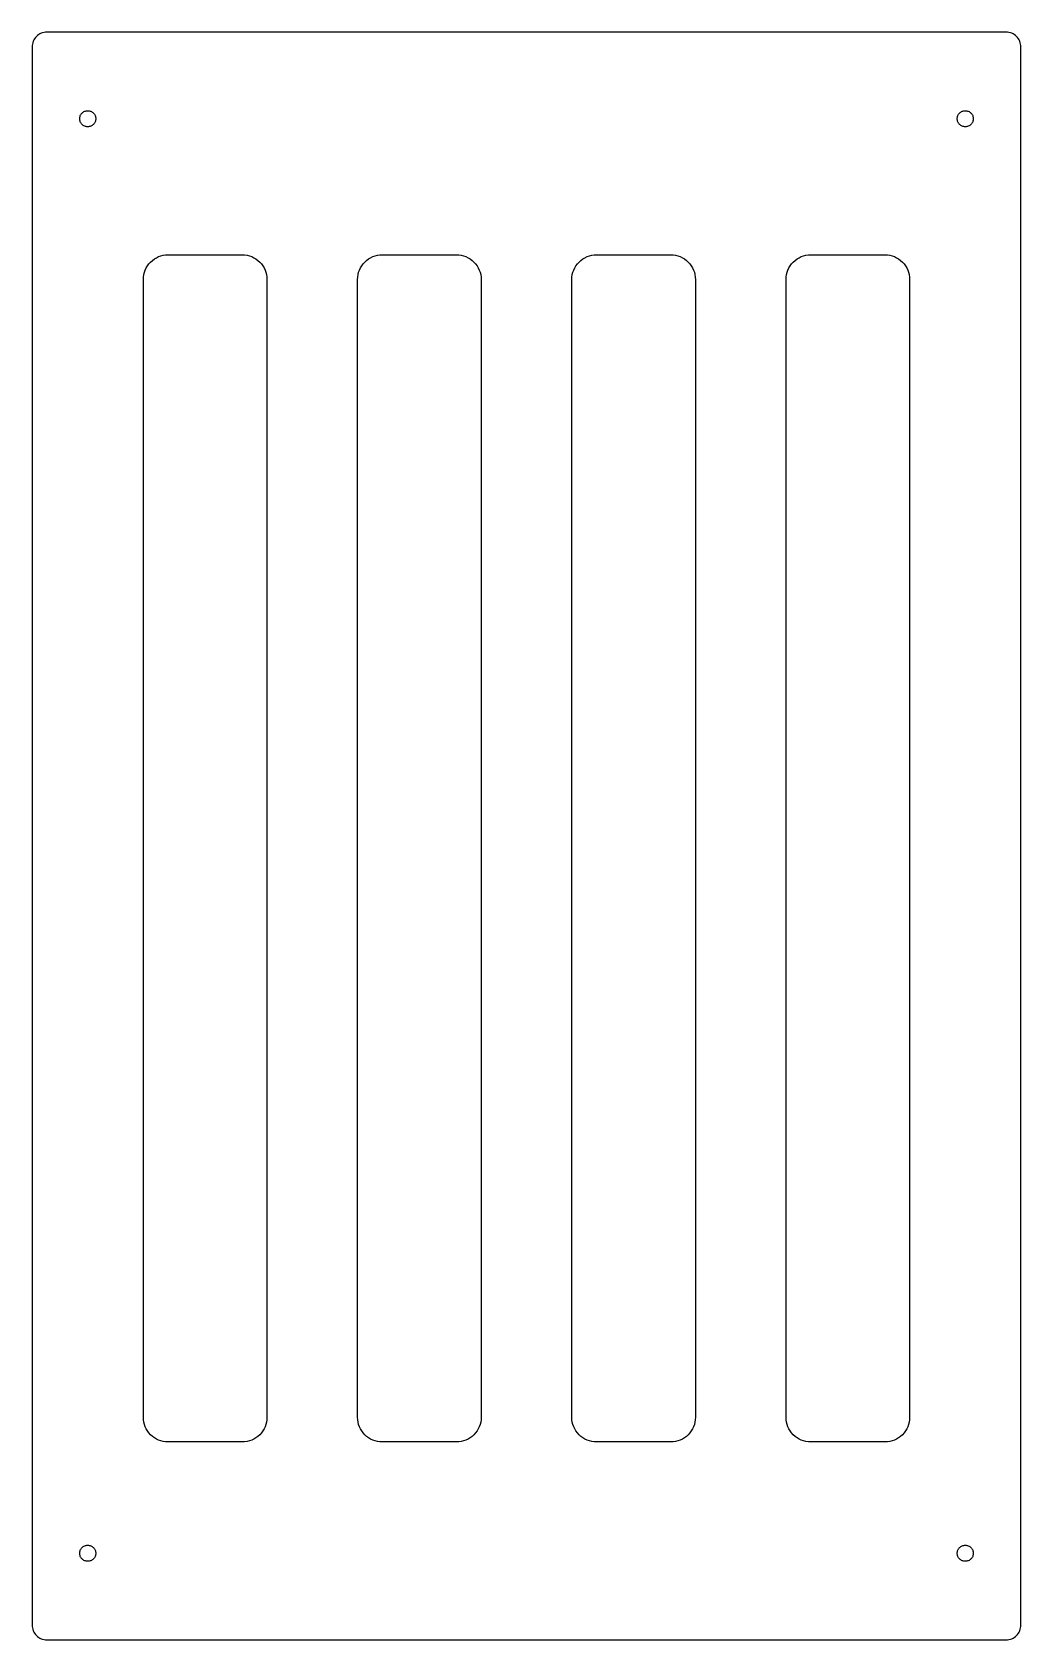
# Model space of a CAD drawing. Header units: metres. Extents: x 0 to 400, y 0 to 650.
import ezdxf

# ---------------------------------------------------------------- set-up
doc = ezdxf.new("R2010")
doc.units = ezdxf.units.M

msp = doc.modelspace()

# ---------------------------------------------------------------- linework, layer by layer
for p, q in [((6, 650), (5.4119, 649.971)), ((394, 650), (6, 650)), ((394.588, 649.971), (394, 650)), ((0.02888, 644.588), (0, 644)), ((0, 644), (0, 6)), ((0.11529, 645.171), (0.02888, 644.588)), ((0.25836, 645.742), (0.11529, 645.171)), ((0.45673, 646.296), (0.25836, 645.742)), ((0.70847, 646.828), (0.45673, 646.296)), ((1.01118, 647.333), (0.70847, 646.828)), ((1.36194, 647.806), (1.01118, 647.333)), ((1.75735, 648.243), (1.36194, 647.806)), ((2.19363, 648.638), (1.75735, 648.243)), ((2.66658, 648.989), (2.19363, 648.638)), ((3.17162, 649.292), (2.66658, 648.989)), ((3.7039, 649.543), (3.17162, 649.292)), ((4.25829, 649.742), (3.7039, 649.543)), ((4.82945, 649.885), (4.25829, 649.742)), ((5.4119, 649.971), (4.82945, 649.885)), ((395.171, 649.885), (394.588, 649.971)), ((395.742, 649.742), (395.171, 649.885)), ((396.296, 649.543), (395.742, 649.742)), ((396.828, 649.292), (396.296, 649.543)), ((397.333, 648.989), (396.828, 649.292)), ((397.806, 648.638), (397.333, 648.989)), ((398.243, 648.243), (397.806, 648.638)), ((398.638, 647.806), (398.243, 648.243)), ((398.989, 647.333), (398.638, 647.806)), ((399.292, 646.828), (398.989, 647.333)), ((399.543, 646.296), (399.292, 646.828)), ((399.742, 645.742), (399.543, 646.296)), ((399.885, 645.171), (399.742, 645.742)), ((399.971, 644.588), (399.885, 645.171)), ((400, 644), (399.971, 644.588)), ((400, 6), (400, 644)), ((20.2019, 617.298), (20.4382, 617.512)), ((20.4382, 617.512), (20.6944, 617.702)), ((20.6944, 617.702), (20.968, 617.866)), ((20.968, 617.866), (21.2563, 618.003)), ((21.2563, 618.003), (21.5566, 618.11)), ((21.5566, 618.11), (21.866, 618.188)), ((21.866, 618.188), (22.1814, 618.234)), ((22.1814, 618.234), (22.5, 618.25)), ((22.5, 618.25), (22.8185, 618.234)), ((22.8185, 618.234), (23.134, 618.188)), ((23.134, 618.188), (23.4434, 618.11)), ((23.4434, 618.11), (23.7437, 618.003)), ((23.7437, 618.003), (24.032, 617.866)), ((24.032, 617.866), (24.3056, 617.702)), ((24.3056, 617.702), (24.5618, 617.512)), ((24.5618, 617.512), (24.7981, 617.298)), ((375.202, 617.298), (375.438, 617.512)), ((375.438, 617.512), (375.694, 617.702)), ((375.694, 617.702), (375.968, 617.866)), ((375.968, 617.866), (376.256, 618.003)), ((376.256, 618.003), (376.557, 618.11)), ((376.557, 618.11), (376.866, 618.188)), ((376.866, 618.188), (377.181, 618.234)), ((377.181, 618.234), (377.5, 618.25)), ((377.5, 618.25), (377.819, 618.234)), ((377.819, 618.234), (378.134, 618.188)), ((378.134, 618.188), (378.443, 618.11)), ((378.443, 618.11), (378.744, 618.003)), ((378.744, 618.003), (379.032, 617.866)), ((379.032, 617.866), (379.306, 617.702)), ((379.306, 617.702), (379.562, 617.512)), ((379.562, 617.512), (379.798, 617.298)), ((19.25, 615), (19.2656, 615.319)), ((19.2656, 614.681), (19.25, 615)), ((19.2656, 615.319), (19.3124, 615.634)), ((19.3124, 614.366), (19.2656, 614.681)), ((19.3124, 615.634), (19.3899, 615.943)), ((19.3899, 614.057), (19.3124, 614.366)), ((19.3899, 615.943), (19.4974, 616.244)), ((19.4974, 613.756), (19.3899, 614.057)), ((19.4974, 616.244), (19.6337, 616.532)), ((19.6337, 613.468), (19.4974, 613.756)), ((19.6337, 616.532), (19.7977, 616.806)), ((19.7977, 613.194), (19.6337, 613.468)), ((19.7977, 616.806), (19.9877, 617.062)), ((19.9877, 612.938), (19.7977, 613.194)), ((19.9877, 617.062), (20.2019, 617.298)), ((20.2019, 612.702), (19.9877, 612.938)), ((20.4382, 612.488), (20.2019, 612.702)), ((20.6944, 612.298), (20.4382, 612.488)), ((20.968, 612.134), (20.6944, 612.298)), ((21.2563, 611.997), (20.968, 612.134)), ((21.5566, 611.89), (21.2563, 611.997)), ((21.866, 611.812), (21.5566, 611.89)), ((22.1814, 611.766), (21.866, 611.812)), ((22.5, 611.75), (22.1814, 611.766)), ((22.8185, 611.766), (22.5, 611.75)), ((23.134, 611.812), (22.8185, 611.766)), ((23.4434, 611.89), (23.134, 611.812)), ((23.7437, 611.997), (23.4434, 611.89)), ((24.032, 612.134), (23.7437, 611.997)), ((24.3056, 612.298), (24.032, 612.134)), ((24.5618, 612.488), (24.3056, 612.298)), ((24.7981, 612.702), (24.5618, 612.488)), ((24.7981, 617.298), (25.0123, 617.062)), ((25.0123, 612.938), (24.7981, 612.702)), ((25.0123, 617.062), (25.2023, 616.806)), ((25.2023, 613.194), (25.0123, 612.938)), ((25.2023, 616.806), (25.3662, 616.532)), ((25.3662, 613.468), (25.2023, 613.194)), ((25.3662, 616.532), (25.5026, 616.244)), ((25.5026, 613.756), (25.3662, 613.468)), ((25.5026, 616.244), (25.61, 615.943)), ((25.61, 614.057), (25.5026, 613.756)), ((25.61, 615.943), (25.6875, 615.634)), ((25.6875, 614.366), (25.61, 614.057)), ((25.6875, 615.634), (25.7343, 615.319)), ((25.7343, 614.681), (25.6875, 614.366)), ((25.7343, 615.319), (25.75, 615)), ((25.75, 615), (25.7343, 614.681)), ((374.25, 615), (374.266, 615.319)), ((374.266, 614.681), (374.25, 615)), ((374.266, 615.319), (374.312, 615.634)), ((374.312, 614.366), (374.266, 614.681)), ((374.312, 615.634), (374.39, 615.943)), ((374.39, 614.057), (374.312, 614.366)), ((374.39, 615.943), (374.497, 616.244)), ((374.497, 613.756), (374.39, 614.057)), ((374.497, 616.244), (374.634, 616.532)), ((374.634, 613.468), (374.497, 613.756)), ((374.634, 616.532), (374.798, 616.806)), ((374.798, 613.194), (374.634, 613.468)), ((374.798, 616.806), (374.988, 617.062)), ((374.988, 612.938), (374.798, 613.194)), ((374.988, 617.062), (375.202, 617.298)), ((375.202, 612.702), (374.988, 612.938)), ((375.438, 612.488), (375.202, 612.702)), ((375.694, 612.298), (375.438, 612.488)), ((375.968, 612.134), (375.694, 612.298)), ((376.256, 611.997), (375.968, 612.134)), ((376.557, 611.89), (376.256, 611.997)), ((376.866, 611.812), (376.557, 611.89)), ((377.181, 611.766), (376.866, 611.812)), ((377.5, 611.75), (377.181, 611.766)), ((377.819, 611.766), (377.5, 611.75)), ((378.134, 611.812), (377.819, 611.766)), ((378.443, 611.89), (378.134, 611.812)), ((378.744, 611.997), (378.443, 611.89)), ((379.032, 612.134), (378.744, 611.997)), ((379.306, 612.298), (379.032, 612.134)), ((379.562, 612.488), (379.306, 612.298)), ((379.798, 612.702), (379.562, 612.488)), ((379.798, 617.298), (380.012, 617.062)), ((380.012, 612.938), (379.798, 612.702)), ((380.012, 617.062), (380.202, 616.806)), ((380.202, 613.194), (380.012, 612.938)), ((380.202, 616.806), (380.366, 616.532)), ((380.366, 613.468), (380.202, 613.194)), ((380.366, 616.532), (380.503, 616.244)), ((380.503, 613.756), (380.366, 613.468)), ((380.503, 616.244), (380.61, 615.943)), ((380.61, 614.057), (380.503, 613.756)), ((380.61, 615.943), (380.688, 615.634)), ((380.688, 614.366), (380.61, 614.057)), ((380.688, 615.634), (380.734, 615.319)), ((380.734, 614.681), (380.688, 614.366)), ((380.734, 615.319), (380.75, 615)), ((380.75, 615), (380.734, 614.681)), ((50.286, 558.819), (51.1732, 559.239)), ((51.1732, 559.239), (52.0972, 559.569)), ((52.0972, 559.569), (53.0491, 559.808)), ((53.0491, 559.808), (54.0198, 559.952)), ((54.0198, 559.952), (55, 560)), ((55, 560), (85, 560)), ((85, 560), (85.9802, 559.952)), ((85.9802, 559.952), (86.9509, 559.808)), ((86.9509, 559.808), (87.9028, 559.569)), ((87.9028, 559.569), (88.8268, 559.239)), ((88.8268, 559.239), (89.714, 558.819)), ((136.953, 558.819), (137.84, 559.239)), ((137.84, 559.239), (138.764, 559.569)), ((138.764, 559.569), (139.716, 559.808)), ((139.716, 559.808), (140.686, 559.952)), ((140.686, 559.952), (141.667, 560)), ((141.667, 560), (171.667, 560)), ((171.667, 560), (172.647, 559.952)), ((172.647, 559.952), (173.618, 559.808)), ((173.618, 559.808), (174.57, 559.569)), ((174.57, 559.569), (175.493, 559.239)), ((175.493, 559.239), (176.381, 558.819)), ((223.619, 558.819), (224.507, 559.239)), ((224.507, 559.239), (225.43, 559.569)), ((225.43, 559.569), (226.382, 559.808)), ((226.382, 559.808), (227.353, 559.952)), ((227.353, 559.952), (228.333, 560)), ((228.333, 560), (258.333, 560)), ((258.333, 560), (259.314, 559.952)), ((259.314, 559.952), (260.284, 559.808)), ((260.284, 559.808), (261.236, 559.569)), ((261.236, 559.569), (262.16, 559.239)), ((262.16, 559.239), (263.047, 558.819)), ((310.286, 558.819), (311.173, 559.239)), ((311.173, 559.239), (312.097, 559.569)), ((312.097, 559.569), (313.049, 559.808)), ((313.049, 559.808), (314.02, 559.952)), ((314.02, 559.952), (315, 560)), ((315, 560), (345, 560)), ((345, 560), (345.98, 559.952)), ((345.98, 559.952), (346.951, 559.808)), ((346.951, 559.808), (347.903, 559.569)), ((347.903, 559.569), (348.827, 559.239)), ((348.827, 559.239), (349.714, 558.819)), ((45.1922, 551.951), (45.4306, 552.903)), ((45.4306, 552.903), (45.7612, 553.827)), ((45.7612, 553.827), (46.1808, 554.714)), ((46.1808, 554.714), (46.6853, 555.556)), ((46.6853, 555.556), (47.2699, 556.344)), ((47.2699, 556.344), (47.9289, 557.071)), ((47.9289, 557.071), (48.6561, 557.73)), ((48.6561, 557.73), (49.4443, 558.315)), ((49.4443, 558.315), (50.286, 558.819)), ((89.714, 558.819), (90.5557, 558.315)), ((90.5557, 558.315), (91.3439, 557.73)), ((91.3439, 557.73), (92.0711, 557.071)), ((92.0711, 557.071), (92.7301, 556.344)), ((92.7301, 556.344), (93.3147, 555.556)), ((93.3147, 555.556), (93.8192, 554.714)), ((93.8192, 554.714), (94.2388, 553.827)), ((94.2388, 553.827), (94.5694, 552.903)), ((94.5694, 552.903), (94.8078, 551.951)), ((131.859, 551.951), (132.097, 552.903)), ((132.097, 552.903), (132.428, 553.827)), ((132.428, 553.827), (132.847, 554.714)), ((132.847, 554.714), (133.352, 555.556)), ((133.352, 555.556), (133.937, 556.344)), ((133.937, 556.344), (134.596, 557.071)), ((134.596, 557.071), (135.323, 557.73)), ((135.323, 557.73), (136.111, 558.315)), ((136.111, 558.315), (136.953, 558.819)), ((176.381, 558.819), (177.222, 558.315)), ((177.222, 558.315), (178.011, 557.73)), ((178.011, 557.73), (178.738, 557.071)), ((178.738, 557.071), (179.397, 556.344)), ((179.397, 556.344), (179.981, 555.556)), ((179.981, 555.556), (180.486, 554.714)), ((180.486, 554.714), (180.905, 553.827)), ((180.905, 553.827), (181.236, 552.903)), ((181.236, 552.903), (181.475, 551.951)), ((218.525, 551.951), (218.764, 552.903)), ((218.764, 552.903), (219.095, 553.827)), ((219.095, 553.827), (219.514, 554.714)), ((219.514, 554.714), (220.019, 555.556)), ((220.019, 555.556), (220.603, 556.344)), ((220.603, 556.344), (221.262, 557.071)), ((221.262, 557.071), (221.989, 557.73)), ((221.989, 557.73), (222.778, 558.315)), ((222.778, 558.315), (223.619, 558.819)), ((263.047, 558.819), (263.889, 558.315)), ((263.889, 558.315), (264.677, 557.73)), ((264.677, 557.73), (265.404, 557.071)), ((265.404, 557.071), (266.063, 556.344)), ((266.063, 556.344), (266.648, 555.556)), ((266.648, 555.556), (267.153, 554.714)), ((267.153, 554.714), (267.572, 553.827)), ((267.572, 553.827), (267.903, 552.903)), ((267.903, 552.903), (268.141, 551.951)), ((305.192, 551.951), (305.431, 552.903)), ((305.431, 552.903), (305.761, 553.827)), ((305.761, 553.827), (306.181, 554.714)), ((306.181, 554.714), (306.685, 555.556)), ((306.685, 555.556), (307.27, 556.344)), ((307.27, 556.344), (307.929, 557.071)), ((307.929, 557.071), (308.656, 557.73)), ((308.656, 557.73), (309.444, 558.315)), ((309.444, 558.315), (310.286, 558.819)), ((349.714, 558.819), (350.556, 558.315)), ((350.556, 558.315), (351.344, 557.73)), ((351.344, 557.73), (352.071, 557.071)), ((352.071, 557.071), (352.73, 556.344)), ((352.73, 556.344), (353.315, 555.556)), ((353.315, 555.556), (353.819, 554.714)), ((353.819, 554.714), (354.239, 553.827)), ((354.239, 553.827), (354.569, 552.903)), ((354.569, 552.903), (354.808, 551.951)), ((45, 550), (45.0482, 550.98)), ((45, 90), (45, 550)), ((45.0482, 550.98), (45.1922, 551.951)), ((94.8078, 551.951), (94.9518, 550.98)), ((94.9518, 550.98), (95, 550)), ((95, 550), (95, 90)), ((131.667, 550), (131.715, 550.98)), ((131.667, 90), (131.667, 550)), ((131.715, 550.98), (131.859, 551.951)), ((181.475, 551.951), (181.618, 550.98)), ((181.618, 550.98), (181.667, 550)), ((181.667, 550), (181.667, 90)), ((218.333, 550), (218.381, 550.98)), ((218.333, 90), (218.333, 550)), ((218.381, 550.98), (218.525, 551.951)), ((268.141, 551.951), (268.285, 550.98)), ((268.285, 550.98), (268.333, 550)), ((268.333, 550), (268.333, 90)), ((305, 550), (305.048, 550.98)), ((305, 90), (305, 550)), ((305.048, 550.98), (305.192, 551.951)), ((354.808, 551.951), (354.952, 550.98)), ((354.952, 550.98), (355, 550)), ((355, 550), (355, 90)), ((45.0482, 89.0198), (45, 90)), ((45.1922, 88.0491), (45.0482, 89.0198)), ((45.4306, 87.0972), (45.1922, 88.0491)), ((45.7612, 86.1732), (45.4306, 87.0972)), ((46.1808, 85.286), (45.7612, 86.1732)), ((46.6853, 84.4443), (46.1808, 85.286)), ((93.8192, 85.286), (93.3147, 84.4443)), ((94.2388, 86.1732), (93.8192, 85.286)), ((94.5694, 87.0972), (94.2388, 86.1732)), ((94.8078, 88.0491), (94.5694, 87.0972)), ((94.9518, 89.0198), (94.8078, 88.0491)), ((95, 90), (94.9518, 89.0198)), ((131.715, 89.0198), (131.667, 90)), ((131.859, 88.0491), (131.715, 89.0198)), ((132.097, 87.0972), (131.859, 88.0491)), ((132.428, 86.1732), (132.097, 87.0972)), ((132.847, 85.286), (132.428, 86.1732)), ((133.352, 84.4443), (132.847, 85.286)), ((180.486, 85.286), (179.981, 84.4443)), ((180.905, 86.1732), (180.486, 85.286)), ((181.236, 87.0972), (180.905, 86.1732)), ((181.475, 88.0491), (181.236, 87.0972)), ((181.618, 89.0198), (181.475, 88.0491)), ((181.667, 90), (181.618, 89.0198)), ((218.381, 89.0198), (218.333, 90)), ((218.525, 88.0491), (218.381, 89.0198)), ((218.764, 87.0972), (218.525, 88.0491)), ((219.095, 86.1732), (218.764, 87.0972)), ((219.514, 85.286), (219.095, 86.1732)), ((220.019, 84.4443), (219.514, 85.286)), ((267.153, 85.286), (266.648, 84.4443)), ((267.572, 86.1732), (267.153, 85.286)), ((267.903, 87.0972), (267.572, 86.1732)), ((268.141, 88.0491), (267.903, 87.0972)), ((268.285, 89.0198), (268.141, 88.0491)), ((268.333, 90), (268.285, 89.0198)), ((305.048, 89.0198), (305, 90)), ((305.192, 88.0491), (305.048, 89.0198)), ((305.431, 87.0972), (305.192, 88.0491)), ((305.761, 86.1732), (305.431, 87.0972)), ((306.181, 85.286), (305.761, 86.1732)), ((306.685, 84.4443), (306.181, 85.286)), ((353.819, 85.286), (353.315, 84.4443)), ((354.239, 86.1732), (353.819, 85.286)), ((354.569, 87.0972), (354.239, 86.1732)), ((354.808, 88.0491), (354.569, 87.0972)), ((354.952, 89.0198), (354.808, 88.0491)), ((355, 90), (354.952, 89.0198)), ((47.2699, 83.6561), (46.6853, 84.4443)), ((47.9289, 82.9289), (47.2699, 83.6561)), ((48.6561, 82.2699), (47.9289, 82.9289)), ((49.4443, 81.6853), (48.6561, 82.2699)), ((50.286, 81.1808), (49.4443, 81.6853)), ((51.1732, 80.7612), (50.286, 81.1808)), ((52.0972, 80.4306), (51.1732, 80.7612)), ((53.0491, 80.1922), (52.0972, 80.4306)), ((54.0198, 80.0482), (53.0491, 80.1922)), ((55, 80), (54.0198, 80.0482)), ((85, 80), (55, 80)), ((85.9802, 80.0482), (85, 80)), ((86.9509, 80.1922), (85.9802, 80.0482)), ((87.9028, 80.4306), (86.9509, 80.1922)), ((88.8268, 80.7612), (87.9028, 80.4306)), ((89.714, 81.1808), (88.8268, 80.7612)), ((90.5557, 81.6853), (89.714, 81.1808)), ((91.3439, 82.2699), (90.5557, 81.6853)), ((92.0711, 82.9289), (91.3439, 82.2699)), ((92.7301, 83.6561), (92.0711, 82.9289)), ((93.3147, 84.4443), (92.7301, 83.6561)), ((133.937, 83.6561), (133.352, 84.4443)), ((134.596, 82.9289), (133.937, 83.6561)), ((135.323, 82.2699), (134.596, 82.9289)), ((136.111, 81.6853), (135.323, 82.2699)), ((136.953, 81.1808), (136.111, 81.6853)), ((137.84, 80.7612), (136.953, 81.1808)), ((138.764, 80.4306), (137.84, 80.7612)), ((139.716, 80.1922), (138.764, 80.4306)), ((140.686, 80.0482), (139.716, 80.1922)), ((141.667, 80), (140.686, 80.0482)), ((171.667, 80), (141.667, 80)), ((172.647, 80.0482), (171.667, 80)), ((173.618, 80.1922), (172.647, 80.0482)), ((174.57, 80.4306), (173.618, 80.1922)), ((175.493, 80.7612), (174.57, 80.4306)), ((176.381, 81.1808), (175.493, 80.7612)), ((177.222, 81.6853), (176.381, 81.1808)), ((178.011, 82.2699), (177.222, 81.6853)), ((178.738, 82.9289), (178.011, 82.2699)), ((179.397, 83.6561), (178.738, 82.9289)), ((179.981, 84.4443), (179.397, 83.6561)), ((220.603, 83.6561), (220.019, 84.4443)), ((221.262, 82.9289), (220.603, 83.6561)), ((221.989, 82.2699), (221.262, 82.9289)), ((222.778, 81.6853), (221.989, 82.2699)), ((223.619, 81.1808), (222.778, 81.6853)), ((224.507, 80.7612), (223.619, 81.1808)), ((225.43, 80.4306), (224.507, 80.7612)), ((226.382, 80.1922), (225.43, 80.4306)), ((227.353, 80.0482), (226.382, 80.1922)), ((228.333, 80), (227.353, 80.0482)), ((258.333, 80), (228.333, 80)), ((259.314, 80.0482), (258.333, 80)), ((260.284, 80.1922), (259.314, 80.0482)), ((261.236, 80.4306), (260.284, 80.1922)), ((262.16, 80.7612), (261.236, 80.4306)), ((263.047, 81.1808), (262.16, 80.7612)), ((263.889, 81.6853), (263.047, 81.1808)), ((264.677, 82.2699), (263.889, 81.6853)), ((265.404, 82.9289), (264.677, 82.2699)), ((266.063, 83.6561), (265.404, 82.9289)), ((266.648, 84.4443), (266.063, 83.6561)), ((307.27, 83.6561), (306.685, 84.4443)), ((307.929, 82.9289), (307.27, 83.6561)), ((308.656, 82.2699), (307.929, 82.9289)), ((309.444, 81.6853), (308.656, 82.2699)), ((310.286, 81.1808), (309.444, 81.6853)), ((311.173, 80.7612), (310.286, 81.1808)), ((312.097, 80.4306), (311.173, 80.7612)), ((313.049, 80.1922), (312.097, 80.4306)), ((314.02, 80.0482), (313.049, 80.1922)), ((315, 80), (314.02, 80.0482)), ((345, 80), (315, 80)), ((345.98, 80.0482), (345, 80)), ((346.951, 80.1922), (345.98, 80.0482)), ((347.903, 80.4306), (346.951, 80.1922)), ((348.827, 80.7612), (347.903, 80.4306)), ((349.714, 81.1808), (348.827, 80.7612)), ((350.556, 81.6853), (349.714, 81.1808)), ((351.344, 82.2699), (350.556, 81.6853)), ((352.071, 82.9289), (351.344, 82.2699)), ((352.73, 83.6561), (352.071, 82.9289)), ((353.315, 84.4443), (352.73, 83.6561)), ((19.25, 35), (19.2656, 35.3185)), ((19.2656, 34.6814), (19.25, 35)), ((19.2656, 35.3185), (19.3124, 35.634)), ((19.3124, 34.366), (19.2656, 34.6814)), ((19.3124, 35.634), (19.3899, 35.9434)), ((19.3899, 34.0566), (19.3124, 34.366)), ((19.3899, 35.9434), (19.4974, 36.2437)), ((19.4974, 33.7563), (19.3899, 34.0566)), ((19.4974, 36.2437), (19.6337, 36.532)), ((19.6337, 33.468), (19.4974, 33.7563)), ((19.6337, 36.532), (19.7977, 36.8056)), ((19.7977, 33.1944), (19.6337, 33.468)), ((19.7977, 36.8056), (19.9877, 37.0618)), ((19.9877, 32.9382), (19.7977, 33.1944)), ((19.9877, 37.0618), (20.2019, 37.2981)), ((20.2019, 32.7019), (19.9877, 32.9382)), ((20.2019, 37.2981), (20.4382, 37.5123)), ((20.4382, 32.4877), (20.2019, 32.7019)), ((20.4382, 37.5123), (20.6944, 37.7023)), ((20.6944, 37.7023), (20.968, 37.8662)), ((20.968, 37.8662), (21.2563, 38.0026)), ((21.2563, 38.0026), (21.5566, 38.11)), ((21.5566, 38.11), (21.866, 38.1875)), ((21.866, 38.1875), (22.1814, 38.2343)), ((22.1814, 38.2343), (22.5, 38.25)), ((22.5, 38.25), (22.8185, 38.2343)), ((22.8185, 38.2343), (23.134, 38.1875)), ((23.134, 38.1875), (23.4434, 38.11)), ((23.4434, 38.11), (23.7437, 38.0026)), ((23.7437, 38.0026), (24.032, 37.8662)), ((24.032, 37.8662), (24.3056, 37.7023)), ((24.3056, 37.7023), (24.5618, 37.5123)), ((24.5618, 37.5123), (24.7981, 37.2981)), ((24.7981, 32.7019), (24.5618, 32.4877)), ((24.7981, 37.2981), (25.0123, 37.0618)), ((25.0123, 32.9382), (24.7981, 32.7019)), ((25.0123, 37.0618), (25.2023, 36.8056)), ((25.2023, 33.1944), (25.0123, 32.9382)), ((25.2023, 36.8056), (25.3662, 36.532)), ((25.3662, 33.468), (25.2023, 33.1944)), ((25.3662, 36.532), (25.5026, 36.2437)), ((25.5026, 33.7563), (25.3662, 33.468)), ((25.5026, 36.2437), (25.61, 35.9434)), ((25.61, 34.0566), (25.5026, 33.7563)), ((25.61, 35.9434), (25.6875, 35.634)), ((25.6875, 34.366), (25.61, 34.0566)), ((25.6875, 35.634), (25.7343, 35.3185)), ((25.7343, 34.6814), (25.6875, 34.366)), ((25.7343, 35.3185), (25.75, 35)), ((25.75, 35), (25.7343, 34.6814)), ((374.25, 35), (374.266, 35.3185)), ((374.266, 34.6814), (374.25, 35)), ((374.266, 35.3185), (374.312, 35.634)), ((374.312, 34.366), (374.266, 34.6814)), ((374.312, 35.634), (374.39, 35.9434)), ((374.39, 34.0566), (374.312, 34.366)), ((374.39, 35.9434), (374.497, 36.2437)), ((374.497, 33.7563), (374.39, 34.0566)), ((374.497, 36.2437), (374.634, 36.532)), ((374.634, 33.468), (374.497, 33.7563)), ((374.634, 36.532), (374.798, 36.8056)), ((374.798, 33.1944), (374.634, 33.468)), ((374.798, 36.8056), (374.988, 37.0618)), ((374.988, 32.9382), (374.798, 33.1944)), ((374.988, 37.0618), (375.202, 37.2981)), ((375.202, 32.7019), (374.988, 32.9382)), ((375.202, 37.2981), (375.438, 37.5123)), ((375.438, 32.4877), (375.202, 32.7019)), ((375.438, 37.5123), (375.694, 37.7023)), ((375.694, 37.7023), (375.968, 37.8662)), ((375.968, 37.8662), (376.256, 38.0026)), ((376.256, 38.0026), (376.557, 38.11)), ((376.557, 38.11), (376.866, 38.1875)), ((376.866, 38.1875), (377.181, 38.2343)), ((377.181, 38.2343), (377.5, 38.25)), ((377.5, 38.25), (377.819, 38.2343)), ((377.819, 38.2343), (378.134, 38.1875)), ((378.134, 38.1875), (378.443, 38.11)), ((378.443, 38.11), (378.744, 38.0026)), ((378.744, 38.0026), (379.032, 37.8662)), ((379.032, 37.8662), (379.306, 37.7023)), ((379.306, 37.7023), (379.562, 37.5123)), ((379.562, 37.5123), (379.798, 37.2981)), ((379.798, 32.7019), (379.562, 32.4877)), ((379.798, 37.2981), (380.012, 37.0618)), ((380.012, 32.9382), (379.798, 32.7019)), ((380.012, 37.0618), (380.202, 36.8056)), ((380.202, 33.1944), (380.012, 32.9382)), ((380.202, 36.8056), (380.366, 36.532)), ((380.366, 33.468), (380.202, 33.1944)), ((380.366, 36.532), (380.503, 36.2437)), ((380.503, 33.7563), (380.366, 33.468)), ((380.503, 36.2437), (380.61, 35.9434)), ((380.61, 34.0566), (380.503, 33.7563)), ((380.61, 35.9434), (380.688, 35.634)), ((380.688, 34.366), (380.61, 34.0566)), ((380.688, 35.634), (380.734, 35.3185)), ((380.734, 34.6814), (380.688, 34.366)), ((380.734, 35.3185), (380.75, 35)), ((380.75, 35), (380.734, 34.6814)), ((20.6944, 32.2977), (20.4382, 32.4877)), ((20.968, 32.1337), (20.6944, 32.2977)), ((21.2563, 31.9974), (20.968, 32.1337)), ((21.5566, 31.8899), (21.2563, 31.9974)), ((21.866, 31.8124), (21.5566, 31.8899)), ((22.1814, 31.7656), (21.866, 31.8124)), ((22.5, 31.75), (22.1814, 31.7656)), ((22.8185, 31.7656), (22.5, 31.75)), ((23.134, 31.8124), (22.8185, 31.7656)), ((23.4434, 31.8899), (23.134, 31.8124)), ((23.7437, 31.9974), (23.4434, 31.8899)), ((24.032, 32.1337), (23.7437, 31.9974)), ((24.3056, 32.2977), (24.032, 32.1337)), ((24.5618, 32.4877), (24.3056, 32.2977)), ((375.694, 32.2977), (375.438, 32.4877)), ((375.968, 32.1337), (375.694, 32.2977)), ((376.256, 31.9974), (375.968, 32.1337)), ((376.557, 31.8899), (376.256, 31.9974)), ((376.866, 31.8124), (376.557, 31.8899)), ((377.181, 31.7656), (376.866, 31.8124)), ((377.5, 31.75), (377.181, 31.7656)), ((377.819, 31.7656), (377.5, 31.75)), ((378.134, 31.8124), (377.819, 31.7656)), ((378.443, 31.8899), (378.134, 31.8124)), ((378.744, 31.9974), (378.443, 31.8899)), ((379.032, 32.1337), (378.744, 31.9974)), ((379.306, 32.2977), (379.032, 32.1337)), ((379.562, 32.4877), (379.306, 32.2977)), ((0, 6), (0.02888, 5.4119)), ((0.02888, 5.4119), (0.11529, 4.82945)), ((0.11529, 4.82945), (0.25836, 4.25829)), ((0.25836, 4.25829), (0.45673, 3.7039)), ((0.45673, 3.7039), (0.70847, 3.17162)), ((0.70847, 3.17162), (1.01118, 2.66658)), ((1.01118, 2.66658), (1.36194, 2.19363)), ((1.36194, 2.19363), (1.75735, 1.75735)), ((1.75735, 1.75735), (2.19363, 1.36194)), ((2.19363, 1.36194), (2.66658, 1.01118)), ((2.66658, 1.01118), (3.17162, 0.70847)), ((3.17162, 0.70847), (3.7039, 0.45673)), ((3.7039, 0.45673), (4.25829, 0.25836)), ((4.25829, 0.25836), (4.82945, 0.11529)), ((4.82945, 0.11529), (5.4119, 0.02888)), ((5.4119, 0.02888), (6, 0)), ((6, 0), (394, 0)), ((394, 0), (394.588, 0.02888)), ((394.588, 0.02888), (395.171, 0.11529)), ((395.171, 0.11529), (395.742, 0.25836)), ((395.742, 0.25836), (396.296, 0.45673)), ((396.296, 0.45673), (396.828, 0.70847)), ((396.828, 0.70847), (397.333, 1.01118)), ((397.333, 1.01118), (397.806, 1.36194)), ((397.806, 1.36194), (398.243, 1.75735)), ((398.243, 1.75735), (398.638, 2.19363)), ((398.638, 2.19363), (398.989, 2.66658)), ((398.989, 2.66658), (399.292, 3.17162)), ((399.292, 3.17162), (399.543, 3.7039)), ((399.543, 3.7039), (399.742, 4.25829)), ((399.742, 4.25829), (399.885, 4.82945)), ((399.885, 4.82945), (399.971, 5.4119)), ((399.971, 5.4119), (400, 6))]:
    msp.add_line(p, q)

doc.saveas('drawing.dxf')
